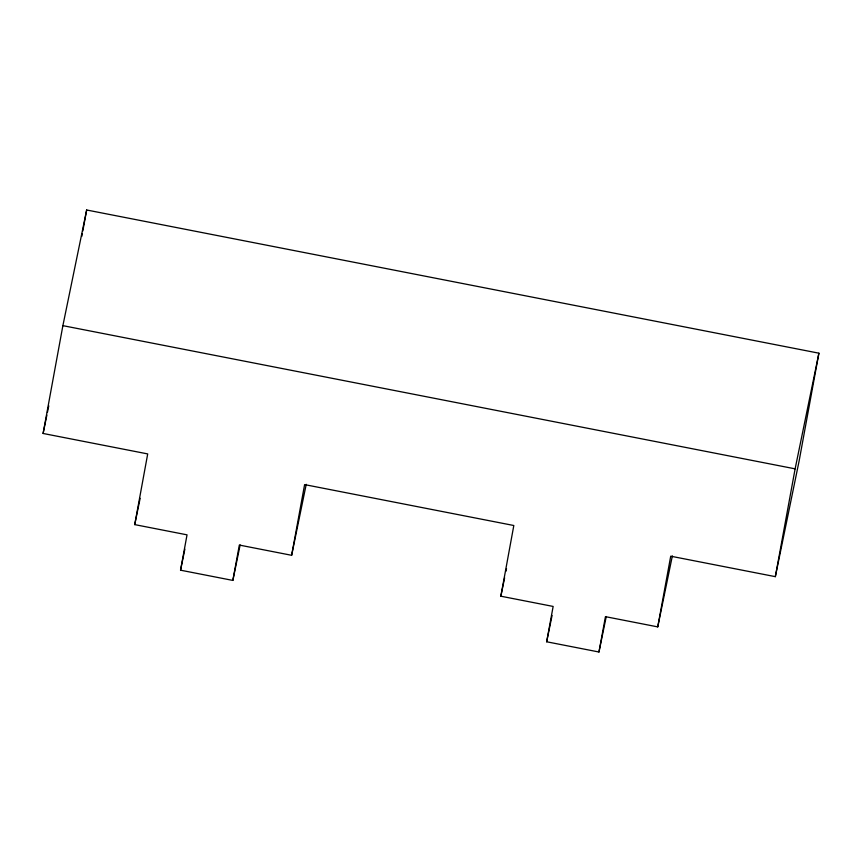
<?xml version="1.0" encoding="UTF-8"?>
<svg xmlns="http://www.w3.org/2000/svg" width="862" height="862" viewBox="0 0 862 862"><rect width="100%" height="100%" fill="white"/><g stroke="black" fill="none" stroke-linecap="round" stroke-linejoin="round"><path stroke-width="1.29" d="M43.1 433.467L62.883 325.653L86.663 209.994L818.9 353.183L799.117 460.987L775.337 576.656L670.722 556.195L657.749 626.889L605.447 616.664L598.961 652.006L546.659 641.781L553.145 606.439L500.844 596.202L513.817 525.508L304.609 484.606L291.636 555.3L239.334 545.064L232.848 580.417L180.546 570.191L187.032 534.839L134.731 524.613L147.704 453.918L43.1 433.467L46.882 415.064M81.847 236.285L82.321 233.656M82.806 231.027L86.663 209.994M775.337 576.656L795.12 468.842L818.9 353.183M47.421 412.435L48.778 405.862M134.731 524.613L140.14 498.322M180.546 570.191L184.867 549.159M232.848 580.417L240.142 544.924M291.636 555.3L306.225 484.325M500.844 596.202L504.626 577.809M505.983 571.237L506.522 568.608M546.659 641.781L552.068 615.49M598.961 652.006L606.255 616.524M657.749 626.889L672.349 555.915M62.883 325.653L795.12 468.842"/></g></svg>
